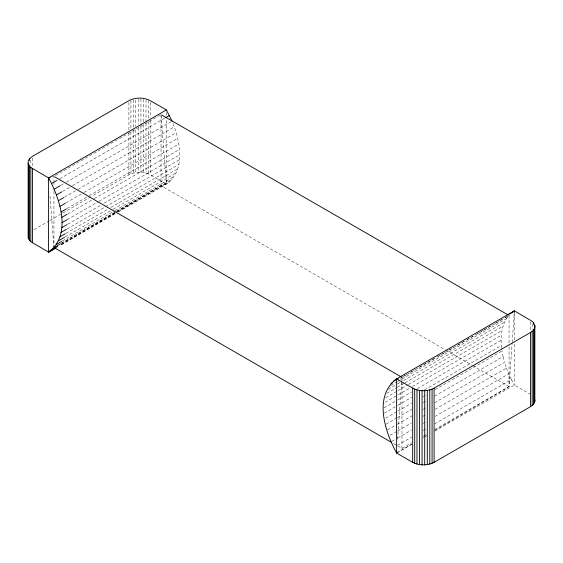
<?xml version="1.0" encoding="UTF-8"?>
<svg xmlns="http://www.w3.org/2000/svg" width="563" height="563" viewBox="0 0 563 563"><rect width="100%" height="100%" fill="white"/><g stroke="black" fill="none" stroke-linecap="round" stroke-linejoin="round"><path stroke-width="0.42" stroke-dasharray="2.81 2.11" d="M118.504 211.765L166.381 184.129C185.734 170.505 180.512 142.165 172.89 123.297M501.605 347.892C500.352 337.068 501.295 325.006 508.298 316.174M397.605 439.133L401.729 380.813M401.785 379.941L401.968 377.33L401.968 380.841M435.1 430.315L509.058 386.605L512.133 343.078M512.196 342.205L514.406 310.867M508.762 315.554L509.825 314.513M61.416 244.553L161.032 185.67L166.381 184.129L166.381 118.666M396.619 453.067L411.708 444.144M424.537 436.557L426.803 435.22M55.463 175.522L161.032 114.571L166.381 184.129L150.321 174.854C143.769 171.426 135.458 171.426 128.906 174.854L91.72 196.318M59.945 178.661L164.818 118.11M61.078 185.206L63.359 183.89M66.399 182.138L171.272 121.587M62.613 191.385L71.733 186.121M72.493 185.677L174.326 126.886M64.52 197.134L77.441 189.682M78.201 189.238L176.233 132.643M66.019 202.849L83.5 192.764M84.26 192.321L177.732 138.357M67.103 208.472L88.384 196.184M89.144 195.748L178.816 143.973M34.047 229.62L49.22 220.858M49.98 220.414L62.127 213.405M62.88 212.969L90.96 196.761M67.757 213.94L93.599 199.028M94.359 198.584L179.47 149.448M67.215 219.647L98.377 201.66M99.137 201.223L179.688 154.712M67.757 224.229L101.199 204.918M104.232 203.166L179.47 159.73M67.103 228.944L178.816 164.445M66.019 233.307L107.814 209.176M110.855 207.423L177.732 168.816M65.28 236.854L112.396 209.647M113.156 209.211L176.233 172.792M62.613 240.844L114.289 211.005M115.049 210.569L174.326 176.346M61.536 243.11L116.217 211.54M116.977 211.104L161.032 185.67L445.087 349.672M61.078 243.498L172.032 179.435M61.466 244.342L116.942 212.314M117.702 211.878L169.379 182.039M61.508 244.673L115.464 213.525M400.089 378.294L406.929 374.346M409.963 372.593L415.283 369.518M419.083 367.329L435.044 358.117M438.084 356.358L444.925 352.41M448.725 350.214L454.045 347.146M457.086 345.393L463.919 341.438M466.959 339.686L473.04 336.174M476.84 333.986L483.68 330.031M484.44 329.594L492.041 325.21M495.081 323.451L501.922 319.502M504.962 317.75L508.002 315.991M402.728 376.893L508.298 315.942M390.954 385.338L397.035 381.827M397.795 381.39L506.468 318.644M388.287 389.329L396.648 384.501M397.408 384.065L400.448 382.312M403.488 380.553L504.561 322.198M386.788 393.312L396.669 387.604M397.429 387.168L404.262 383.22M405.022 382.777L503.062 326.181M385.704 397.675L397.105 391.095M397.865 390.659L407.739 384.951M408.499 384.515L501.978 330.551M385.05 402.39L397.211 395.374M397.971 394.937L409.364 388.35M412.405 386.598L501.323 335.266M384.072 407.851L396.992 400.392M397.752 399.948L411.426 392.052M417.507 388.54L501.105 340.277M384.29 413.115L397.211 405.656M397.971 405.219L411.644 397.323M424.565 389.863L501.323 345.548M385.704 418.147L397.105 411.567M397.865 411.131L411.539 403.228M422.94 396.648L425.22 395.332M435.1 389.631L501.978 351.016L501.696 348.673M386.028 424.206L396.669 418.063M397.429 417.626L411.863 409.287M423.263 402.707L426.304 400.955M434.664 396.127L503.062 356.639L501.978 351.016M387.527 429.921L396.648 424.657M397.408 424.213L411.849 415.881M423.249 409.301L426.29 407.542M434.643 402.721L504.561 362.354L503.062 356.639M390.194 435.234L397.035 431.286M397.795 430.85L411.476 422.954M422.869 416.367L425.149 415.051M435.03 409.35L506.468 368.103L504.561 362.354M391.728 441.413L397.049 438.345M397.809 437.901L411.483 430.005M422.883 423.425L425.164 422.109M435.044 416.402L508.762 373.846L506.468 368.103M397.422 445.326L411.863 436.994M423.263 430.406L426.304 428.654M434.657 423.826L511.415 379.511L508.762 373.846M393.593 443.588L401.968 448.43L411.842 442.729M423.235 436.149L426.275 434.397M434.629 429.576L509.058 386.605L509.058 344.472M397.379 452.624L411.813 444.291M423.214 437.704L426.254 435.952M434.615 431.124L514.406 385.057L530.473 394.332M52.415 176.838L53.942 176.395L53.942 180.786M445.847 350.109L471.738 365.056M472.498 365.5L509.058 386.605M511.415 379.511L514.406 385.057L514.406 343.163M49.994 196.198L53.879 246.629M532.169 323.929L532.169 329.165M530.473 321.888L530.473 330.615M514.406 312.613L514.406 342.29M509.058 315.505L509.058 343.592M401.968 381.714L401.968 448.43M166.381 112.558L166.381 115.176M161.032 114.571L161.032 185.67M150.321 102.41L150.321 117.245M150.321 120.735L150.321 174.854M148.301 100.559L148.301 120.63M148.301 121.502L148.301 173.876M146.014 99.792L146.014 122.488M146.014 123.36L146.014 173.108M143.53 99.271L143.53 123.712M143.53 124.585L143.53 172.588M140.933 99.011L140.933 125.19M140.933 126.063L140.933 172.327M138.294 99.011L138.294 124.317M138.294 127.808L138.294 172.327M135.69 100.144L135.69 126.33M135.69 129.821L135.69 172.588M133.213 99.792L133.213 129.469M133.213 130.342L133.213 173.108M130.926 100.559L130.926 128.484M130.926 131.974L130.926 173.876M128.906 102.41L128.906 132.087M128.906 132.959L128.906 174.854M53.942 181.666L53.942 186.05M53.942 191.321L53.942 246.615M32.527 158.048L32.527 166.775M30.831 160.089L30.831 165.325"/><path stroke-width="0.84" d="M534.85 401.278L534.85 325.562L533.492 322.627L532.169 321.311L514.406 310.867L396.619 378.871C373.156 396.345 385.064 431.955 396.619 453.067L412.679 462.336C419.231 465.763 427.542 465.763 434.094 462.336L530.473 406.697C532.922 405.29 535.244 402.784 534.85 399.751M534.85 325.562C535.244 328.595 532.922 331.1 530.473 332.508L434.094 388.146C427.542 391.574 419.231 391.574 412.679 388.146L396.619 378.871L396.619 453.067L396.739 451.322M172.032 121.151L166.381 109.933L150.321 100.664C143.769 97.237 135.458 97.237 128.906 100.664L32.527 156.303L29.508 158.794L28.607 160.223L28.15 161.722L28.15 237.438L29.508 240.373L30.831 241.689L48.594 252.133C72.05 234.658 60.15 199.056 48.594 177.943L30.831 167.5L29.508 166.184L28.15 163.249M50.973 250.071L48.594 252.133L48.594 177.943L166.381 109.933M512.027 312.929L514.406 310.867L509.895 313.83M51.585 183.489L56.905 180.413M165.578 117.674L169.379 115.478M54.238 189.154L60.318 185.642M56.532 194.897L61.853 191.821M58.439 200.646L63.76 197.578M59.938 206.361L65.259 203.292M61.022 211.984L66.343 208.908M61.677 217.452L66.997 214.383M61.895 222.723L67.215 219.647M61.677 227.734L66.997 224.665M61.022 232.449L66.343 229.38M59.938 236.819L65.259 233.751M58.439 240.802L64.52 237.29M56.532 244.356L61.853 241.281M54.238 247.446L60.318 243.934M51.585 250.049L57.665 246.538M393.621 380.961L398.182 378.329M390.968 383.565L392.488 382.685M50.121 177.5L48.594 177.943L48.728 179.681M161.792 115.014L508.29 315.062M54.71 176.838L401.208 376.886M54.71 247.938L391.313 442.272M534.393 328.588L534.393 402.777M533.492 322.627L533.492 324.372M533.492 330.017L533.492 404.206M532.169 331.34L532.169 405.529M530.473 332.508L530.473 406.697M434.094 388.146L434.094 462.336M432.074 389.124L432.074 463.321M429.787 389.892L429.787 464.081M427.31 390.412L427.31 464.602M424.706 390.673L424.706 464.862M422.067 390.673L422.067 464.862M419.47 390.412L419.47 464.602M416.986 389.892L416.986 464.081M414.699 389.124L414.699 463.321M412.679 388.146L412.679 462.336M32.527 168.668L32.527 242.857M30.831 167.5L30.831 241.689M29.508 158.794L29.508 160.539M29.508 166.184L29.508 240.373M28.607 164.748L28.607 238.937M55.385 248.121L48.594 252.133L55.427 248.184"/></g></svg>
